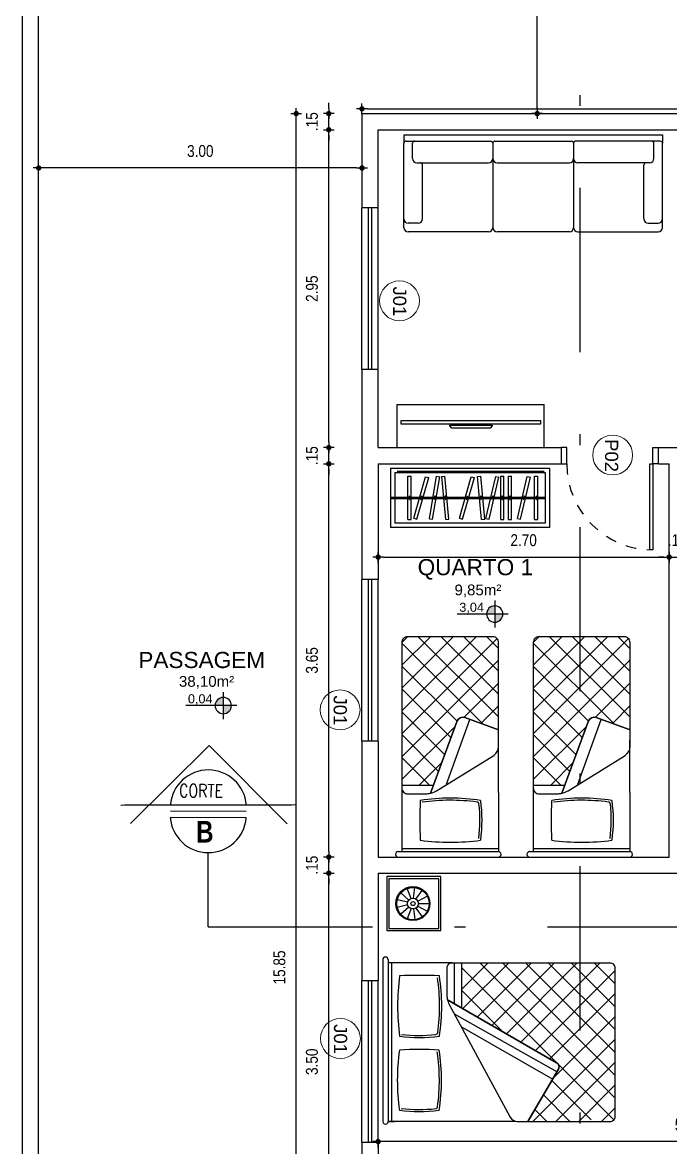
# Model space of a CAD drawing. Header units: millimetres. Extents: x 3212 to 6878, y 1640 to 3386.
# Drawn here: x 3243.38 to 3249.39, y 1658.43 to 1668.87 of the extents above; entities that cross this region are included whole.
import ezdxf
from ezdxf.enums import TextEntityAlignment as Align

# ---------------------------------------------------------------- set-up
doc = ezdxf.new("R2010")
doc.units = ezdxf.units.MM
doc.header["$LTSCALE"] = 0.8
doc.linetypes.add('DASHDOT2', pattern=[12.7, 6.35, -3.175, 0, -3.175])
doc.linetypes.add('HIDDEN2', pattern=[0.1875, 0.125, -0.0625])
for name, color, linetype in [('A-PEN-B', 5, 'Continuous'), ('A-PEN-R', 1, 'Continuous'), ('A-PEN-W', 7, 'Continuous'), ('A-PEN-Y', 2, 'Continuous'), ('COTA', 2, 'Continuous'), ('JANELAS_EXTERNO', 1, 'Continuous'), ('JANELAS_INTERNO', 2, 'Continuous'), ('L-Cortes', 2, 'Continuous'), ('MOVEIS', 7, 'Continuous'), ('NIVEIS', 1, 'Continuous'), ('PORTAS', 2, 'Continuous'), ('PROJEÇÃO', 1, 'HIDDEN2')]:
    doc.layers.add(name, color=color, linetype=linetype)
doc.layers.add('BLOCOS', color=4, linetype='Continuous', lineweight=9)
doc.layers.add('COTAS', color=53, linetype='Continuous', lineweight=9)
doc.styles.add('CARIMBO_DADOS', font='arial.ttf', dxfattribs={"height": 0.1})
doc.styles.add('F2', font='ARIALN.TTF')
doc.styles.add('REG60', font='romans.shx', dxfattribs={"width": 0.8, "height": 0.15})
doc.styles.add('REGUA80', font='arial.ttf', dxfattribs={"height": 1})
doc.styles.add('SANSSERIF2', font='sanssb__.ttf', dxfattribs={"width": 0.8})
doc.styles.add('T20', font='PORT2', dxfattribs={"height": 0.2})
doc.styles.add('TEXT', font='arial.ttf')
doc.dimstyles.new('ARQUITETURA', dxfattribs={"dimtxt": 0.11, "dimasz": 0.05, "dimexe": 0.1, "dimexo": 0, "dimgap": 0.1, "dimtad": 1, "dimzin": 5, "dimdsep": 46, "dimtxsty": 'F2', "dimblk": 'COTA', "dimcen": 0, "dimse1": 1, "dimse2": 1, "dimadec": 0, "dimazin": 0, "dimtfac": 2, "dimtix": 1, "dimtmove": 2, "dimatfit": 3, "dimldrblk": 'COTA', "dimfxl": 0, "dimtolj": 1, "dimtzin": 5, "dimarcsym": 0})

# ---------------------------------------------------------------- blocks, each defined once
blk = doc.blocks.new('cotas')
at = {"layer": 'A-PEN-Y'}
h = blk.add_hatch(color=256, dxfattribs=at)
h.paths.add_polyline_path([(0.135, 0, 0.414214), (0, 0.135), (0, 0)])
h.paths.add_polyline_path([(0, 0), (-0.135, 0, 0.414214), (0, -0.135)])
at = {"layer": 'A-PEN-W'}
for p, q in [((0, 0.223), (0, -0.223)), ((-0.223, 0), (0.621, 0))]:
    blk.add_line(p, q, dxfattribs=at)
blk.add_circle((0, 0), 0.135, dxfattribs=at)
at = {"layer": 'A-PEN-W', "style": 'T20'}
blk.add_attdef('COTA', (0.167, 0.038), '', height=0.15, dxfattribs=at)
blk = doc.blocks.new('CAMA_SLT')
at = {"layer": 'MOVEIS'}
for p, q in [((0.258, 2.045), (-0.431, 1.356)), ((0.046, 2.045), (-0.431, 1.568)), ((-0.378, 2.045), (-0.431, 1.992)), ((-0.166, 2.045), (-0.431, 1.78)), ((0.453, 2.027), (-0.431, 1.144)), ((0.319, 1.235), (-0.431, 1.984)), ((0.465, 1.301), (-0.279, 2.045)), ((0.465, 1.513), (-0.067, 2.045)), ((0.465, 1.725), (0.145, 2.045)), ((0.465, 1.937), (0.358, 2.045)), ((0.465, 1.827), (-0.435, 0.927)), ((0.082, 1.26), (-0.431, 1.772)), ((0.465, 1.615), (0.147, 1.297)), ((0.025, 1.105), (-0.431, 1.56)), ((0.465, 1.403), (0.303, 1.241)), ((-0.033, 0.95), (-0.431, 1.348)), ((0.066, 1.216), (-0.431, 0.719)), ((0.465, 1.191), (0.458, 1.184)), ((-0.09, 0.795), (-0.431, 1.136)), ((0.465, 0.6), (0.465, 1.089)), ((-0.175, 0.668), (-0.431, 0.924)), ((-0.059, 0.879), (-0.269, 0.668)), ((-0.431, 0.641), (-0.431, 0.052)), ((0.465, 0.6), (0.465, 0.05)), ((-0.465, 0.05), (0.465, 0.05)), ((-0.465, 0), (0.465, 0)), ((-0.435, 0.08), (0.465, 0.08))]:
    blk.add_line(p, q, dxfattribs=at)
for points in [[(-0.165, 0.592), (0.083, 1.263, -0.412246), (0.152, 1.295), (0.467, 1.181), (0.467, 1.991, 0.414214), (0.413, 2.045), (-0.377, 2.045, 0.414214), (-0.431, 1.991), (-0.431, 0.641, 0.414214), (-0.377, 0.587), (-0.208, 0.587, 0.057677)], [(0.467, 1.026), (0.467, 1.181), (0.152, 1.295, 0.412246), (0.083, 1.263), (-0.165, 0.592, 0.081235), (-0.108, 0.616), (0.421, 0.944, 0.259638)]]:
    blk.add_lwpolyline(points, format="xyb", close=True, dxfattribs=at)
for points in [[(-0.019, 0.668), (0.2, 1.276)], [(-0.431, 0.668), (-0.137, 0.668)]]:
    blk.add_lwpolyline(points, dxfattribs=at)
for centre, radius, start, end in [((3.253, 0.341), 3.518, 176.9884, 183.0116), ((0.02, -1.297), 1.844, 81.2758, 98.7242), ((0.02, -1.297), 1.824, 82.2329, 98.2634), ((-1.049, 0.341), 1.362, 352.1998, 7.8002), ((0.264, 0.491), 0.02, 6.4988, 82.2329), ((-1.049, 0.341), 1.342, 352.8048, 6.4988), ((0.02, 2.185), 2.048, 262.1494, 277.8506), ((-0.465, 0.025), 0.025, 90, 270), ((0.465, 0.025), 0.025, 270, 90)]:
    blk.add_arc(centre, radius, start, end, dxfattribs=at)
blk = doc.blocks.new('ARMARIO')
at = {"layer": 'MOVEIS'}
for p, q in [((-0.27, -0.523), (-0.27, 0.951)), ((-0.27, 0.951), (0.28, 0.951)), ((0.28, 0.951), (0.28, -0.523)), ((-0.23, -0.483), (-0.23, 0.911)), ((-0.23, 0.911), (0.24, 0.911)), ((0.205, 0.844), (-0.195, 0.844)), ((-0.195, 0.814), (-0.195, 0.844)), ((0, -0.523), (0, 0.911)), ((0.01, -0.523), (0.01, 0.911)), ((0.205, 0.814), (0.205, 0.844)), ((0.24, 0.911), (0.24, -0.483)), ((0.205, 0.814), (-0.195, 0.814)), ((-0.194, 0.745), (-0.187, 0.775)), ((0.196, 0.654), (-0.194, 0.745)), ((0.203, 0.683), (-0.187, 0.775)), ((-0.01, 0.832), (-0.01, 0.827)), ((-0.01, 0.832), (0.02, 0.832)), ((-0.01, 0.827), (0.02, 0.827)), ((0.02, 0.827), (0.02, 0.832)), ((-0.01, 0.72), (-0.011, 0.715)), ((-0.011, 0.715), (0.018, 0.708)), ((-0.01, 0.72), (0.019, 0.713)), ((0.018, 0.708), (0.019, 0.713)), ((0.196, 0.654), (0.203, 0.683)), ((0.205, 0.6), (-0.195, 0.6)), ((-0.195, 0.57), (-0.195, 0.6)), ((0.205, 0.57), (-0.195, 0.57)), ((0.205, 0.529), (-0.195, 0.529)), ((-0.195, 0.499), (-0.195, 0.529)), ((-0.01, 0.587), (-0.01, 0.582)), ((-0.01, 0.587), (0.02, 0.587)), ((-0.01, 0.582), (0.02, 0.582)), ((0.02, 0.582), (0.02, 0.587)), ((0.205, 0.57), (0.205, 0.6)), ((0.205, 0.499), (0.205, 0.529)), ((0.205, 0.499), (-0.195, 0.499)), ((-0.194, 0.453), (-0.187, 0.483)), ((0.196, 0.362), (-0.194, 0.453)), ((0.203, 0.391), (-0.187, 0.483)), ((-0.01, 0.428), (-0.011, 0.423)), ((-0.011, 0.423), (0.018, 0.416)), ((-0.01, 0.516), (-0.01, 0.511)), ((-0.01, 0.516), (0.02, 0.516)), ((-0.01, 0.511), (0.02, 0.511)), ((-0.01, 0.428), (0.019, 0.421)), ((0.018, 0.416), (0.019, 0.421)), ((0.02, 0.511), (0.02, 0.516)), ((0.203, 0.351), (-0.196, 0.314)), ((-0.193, 0.284), (-0.196, 0.314)), ((0.205, 0.321), (-0.193, 0.284)), ((-0.01, 0.318), (0.019, 0.321)), ((-0.01, 0.318), (-0.01, 0.313)), ((-0.01, 0.313), (0.02, 0.316)), ((0.02, 0.316), (0.019, 0.321)), ((0.196, 0.362), (0.203, 0.391)), ((0.205, 0.321), (0.203, 0.351)), ((-0.191, 0.226), (-0.183, 0.255)), ((0.194, 0.117), (-0.191, 0.226)), ((0.202, 0.146), (-0.183, 0.255)), ((-0.008, 0.192), (-0.009, 0.188)), ((-0.009, 0.188), (0.019, 0.179)), ((-0.008, 0.192), (0.021, 0.184)), ((0.019, 0.179), (0.021, 0.184)), ((0.194, 0.117), (0.202, 0.146)), ((0.203, 0.019), (-0.196, -0.018)), ((0.205, -0.011), (0.203, 0.019)), ((-0.193, -0.048), (-0.196, -0.018)), ((-0.195, -0.096), (-0.19, -0.067)), ((0.199, -0.162), (-0.195, -0.096)), ((0.205, -0.011), (-0.193, -0.048)), ((0.204, -0.133), (-0.19, -0.067)), ((-0.01, -0.014), (0.019, -0.011)), ((-0.01, -0.014), (-0.01, -0.019)), ((-0.01, -0.019), (0.02, -0.016)), ((0.02, -0.016), (0.019, -0.011)), ((-0.191, -0.198), (-0.183, -0.169)), ((0.194, -0.306), (-0.191, -0.198)), ((0.202, -0.278), (-0.183, -0.169)), ((-0.01, -0.11), (-0.011, -0.115)), ((-0.011, -0.115), (0.019, -0.119)), ((-0.01, -0.11), (0.02, -0.115)), ((0.019, -0.119), (0.02, -0.115)), ((0.199, -0.162), (0.204, -0.133)), ((-0.008, -0.231), (-0.009, -0.236)), ((-0.009, -0.236), (0.019, -0.244)), ((-0.008, -0.231), (0.021, -0.239)), ((0.019, -0.244), (0.021, -0.239)), ((0.194, -0.306), (0.202, -0.278)), ((0.205, -0.333), (-0.195, -0.333)), ((-0.195, -0.363), (-0.195, -0.333)), ((0.205, -0.363), (-0.195, -0.363)), ((-0.01, -0.346), (-0.01, -0.351)), ((-0.01, -0.346), (0.02, -0.346)), ((-0.01, -0.351), (0.02, -0.351)), ((0.02, -0.351), (0.02, -0.346)), ((0.205, -0.363), (0.205, -0.333)), ((-0.23, -0.483), (0.24, -0.483)), ((-0.27, -0.523), (0.28, -0.523))]:
    blk.add_line(p, q, dxfattribs=at)
blk = doc.blocks.new('CAMA_CSL')
at = {"layer": 'MOVEIS'}
for p, q in [((0.535, 2.156), (-0.718, 0.903)), ((0.111, 2.156), (-0.718, 1.327)), ((0.323, 2.156), (-0.718, 1.115)), ((-0.101, 2.156), (-0.718, 1.539)), ((-0.313, 2.156), (-0.718, 1.751)), ((-0.525, 2.156), (-0.718, 1.964)), ((0.735, 2.144), (-0.679, 0.73)), ((0.092, 1.416), (-0.649, 2.156)), ((0.17, 1.55), (-0.436, 2.156)), ((0.353, 1.579), (-0.224, 2.156)), ((0.751, 1.393), (-0.012, 2.156)), ((0.751, 1.605), (0.2, 2.156)), ((0.751, 1.818), (0.412, 2.156)), ((0.751, 2.03), (0.624, 2.156)), ((0.014, 1.281), (-0.718, 2.014)), ((0.737, 1.934), (0.372, 1.568)), ((-0.063, 1.147), (-0.718, 1.802)), ((0.751, 1.736), (0.505, 1.49)), ((-0.141, 1.012), (-0.718, 1.59)), ((0.751, 1.523), (0.639, 1.412)), ((-0.219, 0.878), (-0.718, 1.378)), ((-0.296, 0.743), (-0.718, 1.165)), ((0.75, 1.236), (0.75, 0.05)), ((-0.082, 1.115), (-0.467, 0.73)), ((-0.474, 0.73), (-0.718, 0.975)), ((-0.72, 0.648), (-0.72, 0.05)), ((0.75, 0.05), (0.75, 0.11)), ((-0.75, 0.05), (0.75, 0.05)), ((-0.75, 0), (0.75, 0)), ((-0.72, 0.08), (0.75, 0.08))]:
    blk.add_line(p, q, dxfattribs=at)
at = {"layer": 'MOVEIS', "linetype": 'Continuous'}
for points in [[(-0.379, 0.6), (0.206, 1.613, -0.415665), (0.267, 1.629), (0.751, 1.347), (0.751, 1.922), (0.751, 2.111, 0.414214), (0.706, 2.156), (-0.673, 2.156, 0.414214), (-0.718, 2.111), (-0.718, 1.922), (-0.718, 0.64, 0.414214), (-0.673, 0.595), (-0.418, 0.595, 0.055363)], [(0.751, 1.347), (0.267, 1.629, 0.415665), (0.206, 1.613), (-0.379, 0.6, 0.068584), (-0.334, 0.617), (0.711, 1.181, 0.275591), (0.751, 1.247)]]:
    blk.add_lwpolyline(points, format="xyb", close=True, dxfattribs=at)
for points in [[(-0.249, 0.663), (0.29, 1.618)], [(-0.126, 0.73), (0.357, 1.579)], [(-0.718, 0.663), (-0.345, 0.663)], [(-0.715, 0.73), (-0.306, 0.73)]]:
    blk.add_lwpolyline(points, dxfattribs=at)
at = {"layer": 'MOVEIS'}
for centre, radius, start, end in [((2.913, 0.341), 3.518, 176.9884, 183.0116), ((-0.32, -1.297), 1.844, 81.2758, 98.7242), ((-0.32, -1.297), 1.824, 82.2329, 98.2634), ((-1.389, 0.341), 1.362, 352.1998, 7.8002), ((3.601, 0.339), 3.518, 176.9884, 183.0116), ((0.368, -1.299), 1.844, 81.2758, 98.7242), ((0.368, -1.299), 1.824, 82.2329, 98.2634), ((-0.702, 0.339), 1.362, 352.1998, 7.8002), ((-0.076, 0.491), 0.02, 6.4988, 82.2329), ((-1.389, 0.341), 1.342, 352.8048, 6.4988), ((0.612, 0.489), 0.02, 6.4988, 82.2329), ((-0.702, 0.339), 1.342, 352.8048, 6.4988), ((-0.32, 2.185), 2.048, 262.1494, 277.8506), ((0.368, 2.183), 2.048, 262.1494, 277.8506), ((-0.75, 0.025), 0.025, 90, 270), ((0.75, 0.025), 0.025, 270, 90)]:
    blk.add_arc(centre, radius, start, end, dxfattribs=at)
blk = doc.blocks.new('COTA')
at = {"layer": 'COTA'}
for p, q in [((-1, 0), (1, 0)), ((0, 1), (0, -1))]:
    blk.add_line(p, q, dxfattribs=at)
at = {"layer": 'COTA', "const_width": 0.5}
blk.add_lwpolyline([(-0.25, 0, 1), (0.25, 0, 1)], format="xyb", close=True, dxfattribs=at)
blk = doc.blocks.new('*D115')
at = {"layer": 'COTAS', "color": 0, "lineweight": -2, "transparency": 16777216}
blk.add_line((3248.151, 1668.071), (3248.151, 1681.971), dxfattribs=at)
at = {"layer": 'Defpoints', "color": 0, "transparency": 16777216}
for p in [(3247.477, 1682.021), (3248.151, 1682.021), (3246.477, 1668.021)]:
    blk.add_point(p, dxfattribs=at)
at = {"layer": 'COTAS', "color": 0, "lineweight": -2, "transparency": 16777216, "xscale": 0.05, "yscale": 0.05, "zscale": 0.05}
for p, rotation in [((3248.151, 1682.021), 90), ((3248.151, 1668.021), 270)]:
    blk.add_blockref('COTA', p, dxfattribs=dict(at, rotation=rotation))
at = {"layer": 'COTAS', "color": 0, "transparency": 16777216, "insert": (3247.994, 1675.021), "char_height": 0.11, "attachment_point": 5, "rotation": 90, "style": 'F2'}
blk.add_mtext('\\A1;14.00', dxfattribs=at)
blk = doc.blocks.new('*D124')
at = {"layer": 'COTAS', "color": 0, "lineweight": -2, "transparency": 16777216}
blk.add_line((3246.475, 1667.516), (3243.575, 1667.516), dxfattribs=at)
at = {"layer": 'Defpoints', "color": 0, "transparency": 16777216}
for p in [(3243.525, 1667.694), (3246.525, 1667.694), (3243.525, 1667.516)]:
    blk.add_point(p, dxfattribs=at)
at = {"layer": 'COTAS', "color": 0, "lineweight": -2, "transparency": 16777216, "xscale": 0.05, "yscale": 0.05, "zscale": 0.05, "rotation": 180}
blk.add_blockref('COTA', (3243.525, 1667.516), dxfattribs=at)
at = {"layer": 'COTAS', "color": 0, "lineweight": -2, "transparency": 16777216, "xscale": 0.05, "yscale": 0.05, "zscale": 0.05}
blk.add_blockref('COTA', (3246.525, 1667.516), dxfattribs=at)
at = {"layer": 'COTAS', "color": 0, "transparency": 16777216, "insert": (3245.025, 1667.673), "char_height": 0.11, "attachment_point": 5, "style": 'F2'}
blk.add_mtext('\\A1;3.00', dxfattribs=at)
blk = doc.blocks.new('*D135')
at = {"layer": 'COTAS', "color": 0, "lineweight": -2, "transparency": 16777216}
blk.add_line((3246.217, 1661.171), (3246.217, 1664.721), dxfattribs=at)
at = {"layer": 'Defpoints', "color": 0, "transparency": 16777216}
for p in [(3246.217, 1664.771), (3246.675, 1664.771), (3246.675, 1661.121)]:
    blk.add_point(p, dxfattribs=at)
at = {"layer": 'COTAS', "color": 0, "lineweight": -2, "transparency": 16777216, "xscale": 0.05, "yscale": 0.05, "zscale": 0.05}
for p, rotation in [((3246.217, 1664.771), 90), ((3246.217, 1661.121), 270)]:
    blk.add_blockref('COTA', p, dxfattribs=dict(at, rotation=rotation))
at = {"layer": 'COTAS', "color": 0, "transparency": 16777216, "insert": (3246.061, 1662.946), "char_height": 0.11, "attachment_point": 5, "rotation": 90, "style": 'F2'}
blk.add_mtext('\\A1;3.65', dxfattribs=at)
blk = doc.blocks.new('*D136')
at = {"layer": 'COTAS', "color": 0, "lineweight": -2, "transparency": 16777216}
for p, q in [((3246.217, 1664.971), (3246.217, 1665.021)), ((3246.217, 1664.771), (3246.217, 1664.921)), ((3246.217, 1664.721), (3246.217, 1664.671))]:
    blk.add_line(p, q, dxfattribs=at)
at = {"layer": 'Defpoints', "color": 0, "transparency": 16777216}
for p in [(3246.217, 1664.921), (3246.675, 1664.921), (3246.675, 1664.771)]:
    blk.add_point(p, dxfattribs=at)
at = {"layer": 'COTAS', "color": 0, "lineweight": -2, "transparency": 16777216, "xscale": 0.05, "yscale": 0.05, "zscale": 0.05}
for p, rotation in [((3246.217, 1664.921), 270), ((3246.217, 1664.771), 90)]:
    blk.add_blockref('COTA', p, dxfattribs=dict(at, rotation=rotation))
at = {"layer": 'COTAS', "color": 0, "transparency": 16777216, "insert": (3246.061, 1664.846), "char_height": 0.11, "attachment_point": 5, "rotation": 90, "style": 'F2'}
blk.add_mtext('\\A1;.15', dxfattribs=at)
blk = doc.blocks.new('*D125')
at = {"layer": 'COTAS', "color": 0, "lineweight": -2, "transparency": 16777216}
blk.add_line((3252.375, 1658.48), (3246.725, 1658.48), dxfattribs=at)
at = {"layer": 'Defpoints', "color": 0, "transparency": 16777216}
for p in [(3246.675, 1658.565), (3246.675, 1658.48), (3252.425, 1658.516)]:
    blk.add_point(p, dxfattribs=at)
at = {"layer": 'COTAS', "color": 0, "lineweight": -2, "transparency": 16777216, "xscale": 0.05, "yscale": 0.05, "zscale": 0.05, "rotation": 180}
blk.add_blockref('COTA', (3246.675, 1658.48), dxfattribs=at)
at = {"layer": 'COTAS', "color": 0, "lineweight": -2, "transparency": 16777216, "xscale": 0.05, "yscale": 0.05, "zscale": 0.05}
blk.add_blockref('COTA', (3252.425, 1658.48), dxfattribs=at)
at = {"layer": 'COTAS', "color": 0, "transparency": 16777216, "insert": (3249.55, 1658.636), "char_height": 0.11, "attachment_point": 5, "style": 'F2'}
blk.add_mtext('\\A1;5.75', dxfattribs=at)
blk = doc.blocks.new('*D139')
at = {"layer": 'COTAS', "color": 0, "lineweight": -2, "transparency": 16777216}
blk.add_line((3246.725, 1663.905), (3249.325, 1663.905), dxfattribs=at)
at = {"layer": 'Defpoints', "color": 0, "transparency": 16777216}
for p in [(3246.675, 1664.771), (3249.375, 1664.771), (3249.375, 1663.905)]:
    blk.add_point(p, dxfattribs=at)
at = {"layer": 'COTAS', "color": 0, "lineweight": -2, "transparency": 16777216, "xscale": 0.05, "yscale": 0.05, "zscale": 0.05, "rotation": 180}
blk.add_blockref('COTA', (3246.675, 1663.905), dxfattribs=at)
at = {"layer": 'COTAS', "color": 0, "lineweight": -2, "transparency": 16777216, "xscale": 0.05, "yscale": 0.05, "zscale": 0.05}
blk.add_blockref('COTA', (3249.375, 1663.905), dxfattribs=at)
at = {"layer": 'COTAS', "color": 0, "transparency": 16777216, "insert": (3248.025, 1664.061), "char_height": 0.11, "attachment_point": 5, "style": 'F2'}
blk.add_mtext('\\A1;2.70', dxfattribs=at)
blk = doc.blocks.new('*D140')
at = {"layer": 'COTAS', "color": 0, "lineweight": -2, "transparency": 16777216}
for p, q in [((3249.325, 1663.905), (3249.275, 1663.905)), ((3249.375, 1663.905), (3249.525, 1663.905)), ((3249.575, 1663.905), (3249.625, 1663.905))]:
    blk.add_line(p, q, dxfattribs=at)
at = {"layer": 'Defpoints', "color": 0, "transparency": 16777216}
for p in [(3249.375, 1664.771), (3249.525, 1663.905), (3249.525, 1663.905)]:
    blk.add_point(p, dxfattribs=at)
at = {"layer": 'COTAS', "color": 0, "lineweight": -2, "transparency": 16777216, "xscale": 0.05, "yscale": 0.05, "zscale": 0.05}
blk.add_blockref('COTA', (3249.375, 1663.905), dxfattribs=at)
at = {"layer": 'COTAS', "color": 0, "lineweight": -2, "transparency": 16777216, "xscale": 0.05, "yscale": 0.05, "zscale": 0.05, "rotation": 180}
blk.add_blockref('COTA', (3249.525, 1663.905), dxfattribs=at)
at = {"layer": 'COTAS', "color": 0, "transparency": 16777216, "insert": (3249.45, 1664.061), "char_height": 0.11, "attachment_point": 5, "style": 'F2'}
blk.add_mtext('\\A1;.15', dxfattribs=at)
blk = doc.blocks.new('*D154')
at = {"layer": 'COTAS', "color": 0, "lineweight": -2, "transparency": 16777216}
for p, q in [((3246.217, 1668.071), (3246.217, 1668.121)), ((3246.217, 1667.871), (3246.217, 1668.021)), ((3246.217, 1667.821), (3246.217, 1667.771))]:
    blk.add_line(p, q, dxfattribs=at)
at = {"layer": 'Defpoints', "color": 0, "transparency": 16777216}
for p in [(3246.217, 1668.021), (3247.227, 1668.021), (3247.29, 1667.871)]:
    blk.add_point(p, dxfattribs=at)
at = {"layer": 'COTAS', "color": 0, "lineweight": -2, "transparency": 16777216, "xscale": 0.05, "yscale": 0.05, "zscale": 0.05}
for p, rotation in [((3246.217, 1668.021), 270), ((3246.217, 1667.871), 90)]:
    blk.add_blockref('COTA', p, dxfattribs=dict(at, rotation=rotation))
at = {"layer": 'COTAS', "color": 0, "transparency": 16777216, "insert": (3246.061, 1667.946), "char_height": 0.11, "attachment_point": 5, "rotation": 90, "style": 'F2'}
blk.add_mtext('\\A1;.15', dxfattribs=at)
blk = doc.blocks.new('CRIADO')
at = {"layer": 'MOVEIS'}
for p, q in [((-0.018, 0.047), (-0.053, 0.14)), ((0.006, 0.05), (0.018, 0.149)), ((0.028, 0.041), (0.085, 0.123)), ((-0.049, 0.012), (-0.146, 0.036)), ((-0.037, 0.033), (-0.112, 0.099)), ((0.044, 0.023), (0.133, 0.07)), ((0.05, 0), (0.15, 0)), ((-0.049, -0.012), (-0.146, -0.036)), ((-0.037, -0.033), (-0.112, -0.099)), ((-0.018, -0.047), (-0.053, -0.14)), ((0.006, -0.05), (0.018, -0.149)), ((0.028, -0.041), (0.085, -0.123)), ((0.044, -0.023), (0.133, -0.07))]:
    blk.add_line(p, q, dxfattribs=at)
for points in [[(-0.242, -0.25), (0.258, -0.25), (0.258, 0.25), (-0.242, 0.25)], [(-0.223, -0.231), (0.24, -0.231), (0.24, 0.231), (-0.223, 0.231)]]:
    blk.add_lwpolyline(points, close=True, dxfattribs=at)
for radius in [0.158, 0.15, 0.05, 0.019]:
    blk.add_circle((0, 0), radius, dxfattribs=at)
blk = doc.blocks.new('*D163')
at = {"layer": 'COTAS', "color": 0, "lineweight": -2, "transparency": 16777216}
blk.add_line((3246.217, 1657.521), (3246.217, 1660.921), dxfattribs=at)
at = {"layer": 'Defpoints', "color": 0, "transparency": 16777216}
for p in [(3246.217, 1660.971), (3246.675, 1660.971), (3246.675, 1657.471)]:
    blk.add_point(p, dxfattribs=at)
at = {"layer": 'COTAS', "color": 0, "lineweight": -2, "transparency": 16777216, "xscale": 0.05, "yscale": 0.05, "zscale": 0.05}
for p, rotation in [((3246.217, 1660.971), 90), ((3246.217, 1657.471), 270)]:
    blk.add_blockref('COTA', p, dxfattribs=dict(at, rotation=rotation))
at = {"layer": 'COTAS', "color": 0, "transparency": 16777216, "insert": (3246.061, 1659.221), "char_height": 0.11, "attachment_point": 5, "rotation": 90, "style": 'F2'}
blk.add_mtext('\\A1;3.50', dxfattribs=at)
blk = doc.blocks.new('*D164')
at = {"layer": 'COTAS', "color": 0, "lineweight": -2, "transparency": 16777216}
for p, q in [((3246.217, 1661.171), (3246.217, 1661.221)), ((3246.217, 1660.971), (3246.217, 1661.121)), ((3246.217, 1660.921), (3246.217, 1660.871))]:
    blk.add_line(p, q, dxfattribs=at)
at = {"layer": 'Defpoints', "color": 0, "transparency": 16777216}
for p in [(3246.217, 1661.121), (3246.675, 1661.121), (3246.675, 1660.971)]:
    blk.add_point(p, dxfattribs=at)
at = {"layer": 'COTAS', "color": 0, "lineweight": -2, "transparency": 16777216, "xscale": 0.05, "yscale": 0.05, "zscale": 0.05}
for p, rotation in [((3246.217, 1661.121), 270), ((3246.217, 1660.971), 90)]:
    blk.add_blockref('COTA', p, dxfattribs=dict(at, rotation=rotation))
at = {"layer": 'COTAS', "color": 0, "transparency": 16777216, "insert": (3246.061, 1661.046), "char_height": 0.11, "attachment_point": 5, "rotation": 90, "style": 'F2'}
blk.add_mtext('\\A1;.15', dxfattribs=at)
blk = doc.blocks.new('Sofa62')
for p, q in [((-111.2, 46.3), (-111.2, -31.7)), ((-87.2, 50.3), (-107.2, 50.3)), ((-97.9, 42.5), (-107.2, 42.5)), ((-32.7, 50.3), (-87.2, 50.3)), ((-28.7, -17.7), (-28.7, 46.3)), ((-28.7, -17.7), (-28.7, 46.3)), ((-24.7, 50.3), (42.3, 50.3)), ((46.3, -17.7), (46.3, 46.3)), ((46.3, -17.7), (46.3, 46.3)), ((50.3, 50.3), (124.8, 50.3)), ((115.5, 42.5), (124.8, 42.5)), ((128.8, 46.3), (128.8, -31.7)), ((-93.9, 38.5), (-93.9, -11.7)), ((111.5, 38.5), (111.5, -11.7)), ((-103.2, -17.7), (-103.2, -31.7)), ((-99.2, -13.7), (-32.7, -13.7)), ((-28.7, -31.7), (-28.7, -17.7)), ((-28.7, -31.7), (-28.7, -17.7)), ((42.3, -13.7), (-24.7, -13.7)), ((46.3, -31.7), (46.3, -17.7)), ((116.8, -13.7), (50.3, -13.7)), ((120.8, -17.7), (120.8, -31.7)), ((-111.2, -39.7), (-111.2, -31.7)), ((128.8, -39.7), (-111.2, -39.7)), ((-109.2, -33.7), (-101.2, -33.7)), ((-101.2, -33.7), (-30.7, -33.7)), ((44.3, -33.7), (-26.7, -33.7)), ((118.8, -33.7), (48.3, -33.7)), ((126.8, -33.7), (118.8, -33.7)), ((128.8, -39.7), (128.8, -31.7))]:
    blk.add_line(p, q)
for centre, radius, start, end in [((-107.2, 46.3), 4, 90, 180), ((-107.2, 38.5), 4, 90, 180), ((-97.9, 38.5), 4, 0, 90), ((-32.7, 46.3), 4, 0, 90), ((-24.7, 46.3), 4, 90, 180), ((42.3, 46.3), 4, 0, 90), ((50.3, 46.3), 4, 90, 180), ((115.5, 38.5), 4, 90, 180), ((124.8, 46.3), 4, 0, 90), ((124.8, 38.5), 4, 0, 90), ((-99.2, -17.7), 4, 90, 180), ((-95.9, -11.7), 2, 270, 0), ((-32.7, -17.7), 4, 0, 90), ((-24.7, -17.7), 4, 90, 180), ((42.3, -17.7), 4, 0, 90), ((50.3, -17.7), 4, 90, 180), ((113.5, -11.7), 2, 180, 270), ((116.8, -17.7), 4, 0, 90), ((-109.2, -31.7), 2, 180, 270), ((-101.2, -31.7), 2, 180, 270), ((-30.7, -31.7), 2, 270, 0), ((-26.7, -31.7), 2, 180, 270), ((44.3, -31.7), 2, 270, 0), ((48.3, -31.7), 2, 180, 270), ((118.8, -31.7), 2, 270, 0), ((126.8, -31.7), 2, 270, 0)]:
    blk.add_arc(centre, radius, start, end)
blk = doc.blocks.new('*D266')
at = {"layer": 'COTAS', "color": 0, "lineweight": -2, "transparency": 16777216}
blk.add_line((3246.217, 1664.971), (3246.217, 1667.821), dxfattribs=at)
at = {"layer": 'Defpoints', "color": 0, "transparency": 16777216}
for p in [(3246.217, 1667.871), (3246.85, 1667.871), (3246.739, 1664.921)]:
    blk.add_point(p, dxfattribs=at)
at = {"layer": 'COTAS', "color": 0, "lineweight": -2, "transparency": 16777216, "xscale": 0.05, "yscale": 0.05, "zscale": 0.05}
for p, rotation in [((3246.217, 1667.871), 90), ((3246.217, 1664.921), 270)]:
    blk.add_blockref('COTA', p, dxfattribs=dict(at, rotation=rotation))
at = {"layer": 'COTAS', "color": 0, "transparency": 16777216, "insert": (3246.061, 1666.396), "char_height": 0.11, "attachment_point": 5, "rotation": 90, "style": 'F2'}
blk.add_mtext('\\A1;2.95', dxfattribs=at)
blk = doc.blocks.new('*D296')
at = {"layer": 'COTAS', "color": 0, "lineweight": -2, "transparency": 16777216}
blk.add_line((3246.575, 1668.065), (3254.175, 1668.065), dxfattribs=at)
at = {"layer": 'Defpoints', "color": 0, "transparency": 16777216}
for p in [(3254.225, 1668.065), (3246.525, 1668.021), (3254.225, 1668.021)]:
    blk.add_point(p, dxfattribs=at)
at = {"layer": 'COTAS', "color": 0, "lineweight": -2, "transparency": 16777216, "xscale": 0.05, "yscale": 0.05, "zscale": 0.05, "rotation": 180}
blk.add_blockref('COTA', (3246.525, 1668.065), dxfattribs=at)
at = {"layer": 'COTAS', "color": 0, "lineweight": -2, "transparency": 16777216, "xscale": 0.05, "yscale": 0.05, "zscale": 0.05}
blk.add_blockref('COTA', (3254.225, 1668.065), dxfattribs=at)
at = {"layer": 'COTAS', "color": 0, "transparency": 16777216, "insert": (3250.375, 1668.221), "char_height": 0.11, "attachment_point": 5, "style": 'F2'}
blk.add_mtext('\\A1;7.70', dxfattribs=at)
blk = doc.blocks.new('*D298')
at = {"layer": 'COTAS', "color": 0, "lineweight": -2, "transparency": 16777216}
blk.add_line((3245.915, 1652.221), (3245.915, 1667.971), dxfattribs=at)
at = {"layer": 'Defpoints', "color": 0, "transparency": 16777216}
for p in [(3245.915, 1668.021), (3246.572, 1668.021), (3250.524, 1652.171)]:
    blk.add_point(p, dxfattribs=at)
at = {"layer": 'COTAS', "color": 0, "lineweight": -2, "transparency": 16777216, "xscale": 0.05, "yscale": 0.05, "zscale": 0.05}
for p, rotation in [((3245.915, 1668.021), 90), ((3245.915, 1652.171), 270)]:
    blk.add_blockref('COTA', p, dxfattribs=dict(at, rotation=rotation))
at = {"layer": 'COTAS', "color": 0, "transparency": 16777216, "insert": (3245.759, 1660.096), "char_height": 0.11, "attachment_point": 5, "rotation": 90, "style": 'F2'}
blk.add_mtext('\\A1;15.85', dxfattribs=at)

msp = doc.modelspace()

# ---------------------------------------------------------------- linework, layer by layer
for p, q in [((3246.851, 1665.321), (3248.216, 1665.321)), ((3246.851, 1664.921), (3246.851, 1665.321)), ((3248.216, 1664.921), (3248.216, 1665.321)), ((3246.851, 1664.701), (3248.216, 1664.701)), ((3245.452, 1661.544), (3244.747, 1661.547)), ((3245.452, 1661.485), (3244.747, 1661.488))]:
    msp.add_line(p, q)
at = {"color": 6}
for p, q in [((3244.378, 1661.433), (3245.107, 1662.157)), ((3245.831, 1661.428), (3245.107, 1662.157)), ((3244.288, 1661.601), (3245.872, 1661.607)), ((3245.908, 1661.601), (3244.324, 1661.607))]:
    msp.add_line(p, q, dxfattribs=at)
for points in [[(3248.181, 1665.172), (3248.181, 1665.137), (3246.888, 1665.137), (3246.888, 1665.172)], [(3247.734, 1665.13), (3247.734, 1665.123), (3247.714, 1665.102), (3247.36, 1665.102), (3247.34, 1665.123), (3247.34, 1665.13)]]:
    msp.add_lwpolyline(points, close=True)
for centre, start, end in [((3245.1, 1661.575), 4.5691, 175.0088), ((3245.099, 1661.516), 184.5691, 355.0088)]:
    msp.add_arc(centre, 0.354, start, end)
at = {"layer": 'A-PEN-B'}
for p, q in [((3243.375, 1652.171), (3243.375, 1682.171)), ((3243.525, 1655.321), (3243.525, 1682.021)), ((3246.525, 1668.021), (3246.525, 1667.146)), ((3246.525, 1668.021), (3253.225, 1668.021)), ((3246.675, 1667.871), (3253.225, 1667.871)), ((3246.675, 1667.146), (3246.675, 1667.871)), ((3246.675, 1667.146), (3246.525, 1667.146)), ((3246.675, 1665.646), (3246.525, 1665.646)), ((3246.525, 1665.646), (3246.525, 1663.696)), ((3246.675, 1664.921), (3246.675, 1665.646)), ((3246.675, 1664.921), (3248.375, 1664.921)), ((3248.375, 1664.771), (3248.375, 1664.921)), ((3249.275, 1664.921), (3249.625, 1664.921)), ((3249.275, 1664.771), (3249.275, 1664.921)), ((3246.675, 1664.771), (3246.675, 1663.696)), ((3246.675, 1664.771), (3248.375, 1664.771)), ((3249.275, 1664.771), (3249.375, 1664.771)), ((3249.375, 1661.121), (3249.375, 1664.771)), ((3246.675, 1663.696), (3246.525, 1663.696)), ((3246.525, 1662.196), (3246.525, 1659.971)), ((3246.675, 1662.196), (3246.525, 1662.196)), ((3246.675, 1662.196), (3246.675, 1661.121)), ((3246.675, 1661.121), (3249.375, 1661.121)), ((3246.675, 1660.971), (3246.675, 1659.971)), ((3246.675, 1660.971), (3250.425, 1660.971)), ((3246.675, 1659.971), (3246.525, 1659.971)), ((3246.675, 1658.471), (3246.525, 1658.471)), ((3246.525, 1658.471), (3246.525, 1657.321)), ((3246.675, 1658.471), (3246.675, 1657.471))]:
    msp.add_line(p, q, dxfattribs=at)
at = {"layer": 'A-PEN-R', "linetype": 'DASHDOT2', "ltscale": 0.3}
for p, q in [((3248.547, 1683.071), (3248.547, 1650.771)), ((3245.098, 1660.474), (3245.098, 1661.162)), ((3245.098, 1660.474), (3256.128, 1660.474))]:
    msp.add_line(p, q, dxfattribs=at)
at = {"layer": 'BLOCOS'}
for centre in [(3246.873, 1666.283), (3248.851, 1664.852), (3246.322, 1662.487), (3246.325, 1659.437)]:
    msp.add_circle(centre, 0.185, dxfattribs=at)
at = {"layer": 'JANELAS_EXTERNO'}
for p, q in [((3246.525, 1665.646), (3246.525, 1667.146)), ((3246.675, 1665.646), (3246.675, 1667.146)), ((3246.525, 1662.196), (3246.525, 1663.696)), ((3246.675, 1662.196), (3246.675, 1663.696)), ((3246.525, 1658.471), (3246.525, 1659.971)), ((3246.675, 1658.471), (3246.675, 1659.971))]:
    msp.add_line(p, q, dxfattribs=at)
at = {"layer": 'JANELAS_INTERNO'}
for p, q in [((3246.585, 1665.646), (3246.585, 1667.146)), ((3246.615, 1665.646), (3246.615, 1667.146)), ((3246.585, 1662.196), (3246.585, 1663.696)), ((3246.615, 1662.196), (3246.615, 1663.696)), ((3246.585, 1658.471), (3246.585, 1659.971)), ((3246.615, 1658.471), (3246.615, 1659.971))]:
    msp.add_line(p, q, dxfattribs=at)
at = {"layer": 'PORTAS'}
for points in [[(3248.375, 1664.771), (3248.425, 1664.771), (3248.425, 1664.921), (3248.375, 1664.921)], [(3249.275, 1664.771), (3249.225, 1664.771), (3249.225, 1664.921), (3249.275, 1664.921)]]:
    msp.add_lwpolyline(points, dxfattribs=at)
msp.add_lwpolyline([(3249.225, 1664.771), (3249.225, 1663.971), (3249.195, 1663.971), (3249.195, 1664.771)], close=True, dxfattribs=at)
at = {"layer": 'PROJEÇÃO'}
msp.add_arc((3249.225, 1664.771), 0.8, 180, 270, dxfattribs=at)

# ---------------------------------------------------------------- block references
at = {"xscale": 0.01000000000001933, "yscale": 0.01000000000001933, "zscale": 0.01000000000001933, "rotation": 180}
msp.add_blockref('Sofa62', (3248.202, 1667.428), dxfattribs=at)
at = {"rotation": 270}
for name, p in [('ARMARIO', (3247.313, 1664.46)), ('CAMA_CSL', (3246.718, 1659.418))]:
    msp.add_blockref(name, p, dxfattribs=at)
for p in [(3247.326, 1661.121), (3248.545, 1661.121)]:
    msp.add_blockref('CAMA_SLT', p)
at = {"layer": 'COTAS'}
msp.add_blockref('CRIADO', (3246.998, 1660.689), dxfattribs=at)
at = {"layer": 'NIVEIS', "color": 1}
ref = msp.add_blockref('cotas', (3247.757, 1663.376), dxfattribs=dict(at, xscale=-0.5599999999976717, yscale=0.5599999999994907, zscale=0.5599999999994907))
ref.add_attrib('COTA', '3,04', (3247.428, 1663.397), dxfattribs={"color": 1, "height": 0.084, "style": 'TEXT'})
ref = msp.add_blockref('cotas', (3245.238, 1662.527), dxfattribs=dict(at, xscale=-0.5599999999976717, yscale=0.5599999999994907, zscale=0.5599999999994907))
ref.add_attrib('COTA', '0,04', (3244.91, 1662.548), dxfattribs={"color": 1, "height": 0.084, "style": 'TEXT'})

# ---------------------------------------------------------------- texts
at = {"color": 230, "char_height": 0.15, "attachment_point": 5, "style": 'CARIMBO_DADOS'}
for s, width, insert in [('QUARTO 1', 1.43702, (3247.577, 1663.791)), ('PASSAGEM', 0.84921, (3245.038, 1662.949))]:
    msp.add_mtext_dynamic_manual_height_columns(s, width=width, gutter_width=0.5, heights=[0], dxfattribs=dict(at, insert=insert))
at = {"color": 230, "char_height": 0.1, "attachment_point": 5, "style": 'CARIMBO_DADOS'}
for s, insert in [('9,85m²', (3247.601, 1663.591)), ('38,10m²', (3245.083, 1662.742))]:
    msp.add_mtext(s, dxfattribs=dict(at, insert=insert))
at = {"layer": 'BLOCOS', "style": 'REGUA80'}
for s, p in [('J01', (3246.814, 1666.278)), ('P02', (3248.78, 1664.847)), ('J01', (3246.262, 1662.482)), ('J01', (3246.265, 1659.432))]:
    msp.add_text(s, height=0.1226, rotation=270, dxfattribs=at).set_placement(p, align=Align.CENTER)
at = {"layer": 'L-Cortes', "color": 7, "width": 0.8}
for s, height, style, p in [('CORTE', 0.12, 'REG60', (3244.828, 1661.677)), ('B', 0.2, 'SANSSERIF2', (3244.986, 1661.256))]:
    msp.add_text(s, height=height, rotation=359.789, dxfattribs=dict(at, style=style)).set_placement(p)

# ---------------------------------------------------------------- dimensions: what is measured, and where the dimension line sits
at = {"layer": 'COTAS'}
for base, p1, p2, picture, middle in [((3248.151, 1682.021), (3246.477, 1668.021), (3247.477, 1682.021), '*D115', (3247.994, 1675.021)), ((3245.915, 1668.021), (3250.524, 1652.171), (3246.572, 1668.021), '*D298', (3245.759, 1660.096)), ((3246.217, 1668.021), (3247.29, 1667.871), (3247.227, 1668.021), '*D154', (3246.061, 1667.946)), ((3246.217, 1667.871), (3246.739, 1664.921), (3246.85, 1667.871), '*D266', (3246.061, 1666.396)), ((3246.217, 1664.921), (3246.675, 1664.771), (3246.675, 1664.921), '*D136', (3246.061, 1664.846)), ((3246.217, 1664.771), (3246.675, 1661.121), (3246.675, 1664.771), '*D135', (3246.061, 1662.946)), ((3246.217, 1661.121), (3246.675, 1660.971), (3246.675, 1661.121), '*D164', (3246.061, 1661.046)), ((3246.217, 1660.971), (3246.675, 1657.471), (3246.675, 1660.971), '*D163', (3246.061, 1659.221))]:
    dim = msp.add_linear_dim(base=base, p1=p1, p2=p2, angle=90, dimstyle='ARQUITETURA', dxfattribs=at)
    dim.commit()
    dim.dimension.update_dxf_attribs({"geometry": picture, "text_midpoint": middle})
for base, p1, p2, picture, middle in [((3254.225, 1668.065), (3246.525, 1668.021), (3254.225, 1668.021), '*D296', (3250.375, 1668.221)), ((3243.525, 1667.516), (3246.525, 1667.694), (3243.525, 1667.694), '*D124', (3245.025, 1667.673)), ((3249.375, 1663.905), (3246.675, 1664.771), (3249.375, 1664.771), '*D139', (3248.025, 1664.061)), ((3249.525, 1663.905), (3249.375, 1664.771), (3249.525, 1663.905), '*D140', (3249.45, 1664.061)), ((3246.675, 1658.48), (3252.425, 1658.516), (3246.675, 1658.565), '*D125', (3249.55, 1658.636))]:
    dim = msp.add_linear_dim(base=base, p1=p1, p2=p2, dimstyle='ARQUITETURA', dxfattribs=at)
    dim.commit()
    dim.dimension.update_dxf_attribs({"geometry": picture, "text_midpoint": middle})

doc.saveas('drawing.dxf')
